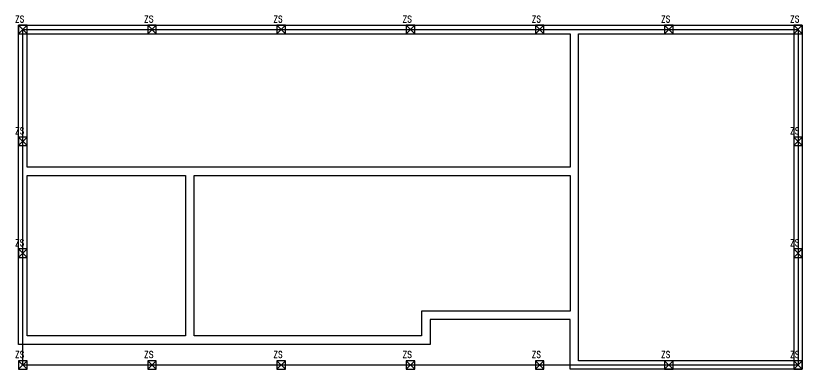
# Model space of a CAD drawing. Header units: millimetres. Extents: x 31256 to 35513, y -61921 to -60629.
# Drawn here: x 31256 to 33474, y -61899 to -60902 of the extents above; entities that cross this region are included whole.
import ezdxf

# ---------------------------------------------------------------- set-up
doc = ezdxf.new("R2010")
doc.units = ezdxf.units.MM
doc.header["$LTSCALE"] = 5
for name, color, linetype in [('1', 1, 'Continuous'), ('K-LINIA', 254, 'Continuous'), ('K-TEXT 2.8mm', 101, 'Continuous')]:
    doc.layers.add(name, color=color, linetype=linetype)
doc.styles.add('text 2.8mm', font='romans.shx', dxfattribs={"width": 0.65})

# ---------------------------------------------------------------- blocks, each defined once
blk = doc.blocks.new('A$Ca28658d0')
blk.add_lwpolyline([(-12, -12), (12, -12), (12, 12), (-12, 12)], close=True)
for points in [[(-12, 12), (12, -12)], [(-12, -12), (12, 12)]]:
    blk.add_lwpolyline(points)
at = {"layer": 'K-TEXT 2.8mm', "style": 'text 2.8mm', "width": 0.65}
blk.add_text('zs', height=28, dxfattribs=at).set_placement((-22.4, 20))

msp = doc.modelspace()

# ---------------------------------------------------------------- linework, layer by layer
at = {"layer": '1'}
msp.add_lwpolyline([(31276.382, -60940.713), (33462.382, -60940.713), (33462.382, -61886.713), (31276.382, -61886.713), (31276.382, -60940.713)], dxfattribs=at)
at = {"layer": 'K-LINIA'}
for points in [[(31264.382, -61828.713), (31264.382, -60928.713), (33474.382, -60928.713), (33474.382, -61898.713), (32819.382, -61898.713), (32819.382, -61758.713), (32424.882, -61758.713), (32424.882, -61828.713)], [(31288.382, -60952.713), (32819.382, -60952.713), (32819.382, -61328.713), (31288.382, -61328.713)], [(32843.382, -60952.713), (33450.382, -60952.713), (33450.382, -61874.713), (32843.382, -61874.713)], [(31288.382, -61352.713), (31735.382, -61352.713), (31735.382, -61804.713), (31288.382, -61804.713)], [(31759.382, -61352.713), (32819.382, -61352.713), (32819.382, -61734.713), (32400.882, -61734.713), (32400.882, -61804.713), (31759.382, -61804.713)]]:
    msp.add_lwpolyline(points, close=True, dxfattribs=at)

# ---------------------------------------------------------------- block references
for p in [(31276.382, -60940.713), (31640.716, -60940.713), (32005.049, -60940.713), (32369.382, -60940.713), (32733.716, -60940.713), (33098.049, -60940.713), (33462.382, -60940.713), (31276.382, -61256.046), (33462.382, -61256.046), (31276.382, -61571.379), (33462.382, -61571.379), (31276.382, -61886.713), (31640.716, -61886.713), (32005.049, -61886.713), (32369.382, -61886.713), (32733.716, -61886.713), (33098.049, -61886.713), (33462.382, -61886.713)]:
    msp.add_blockref('A$Ca28658d0', p, dxfattribs=at)

doc.saveas('drawing.dxf')
